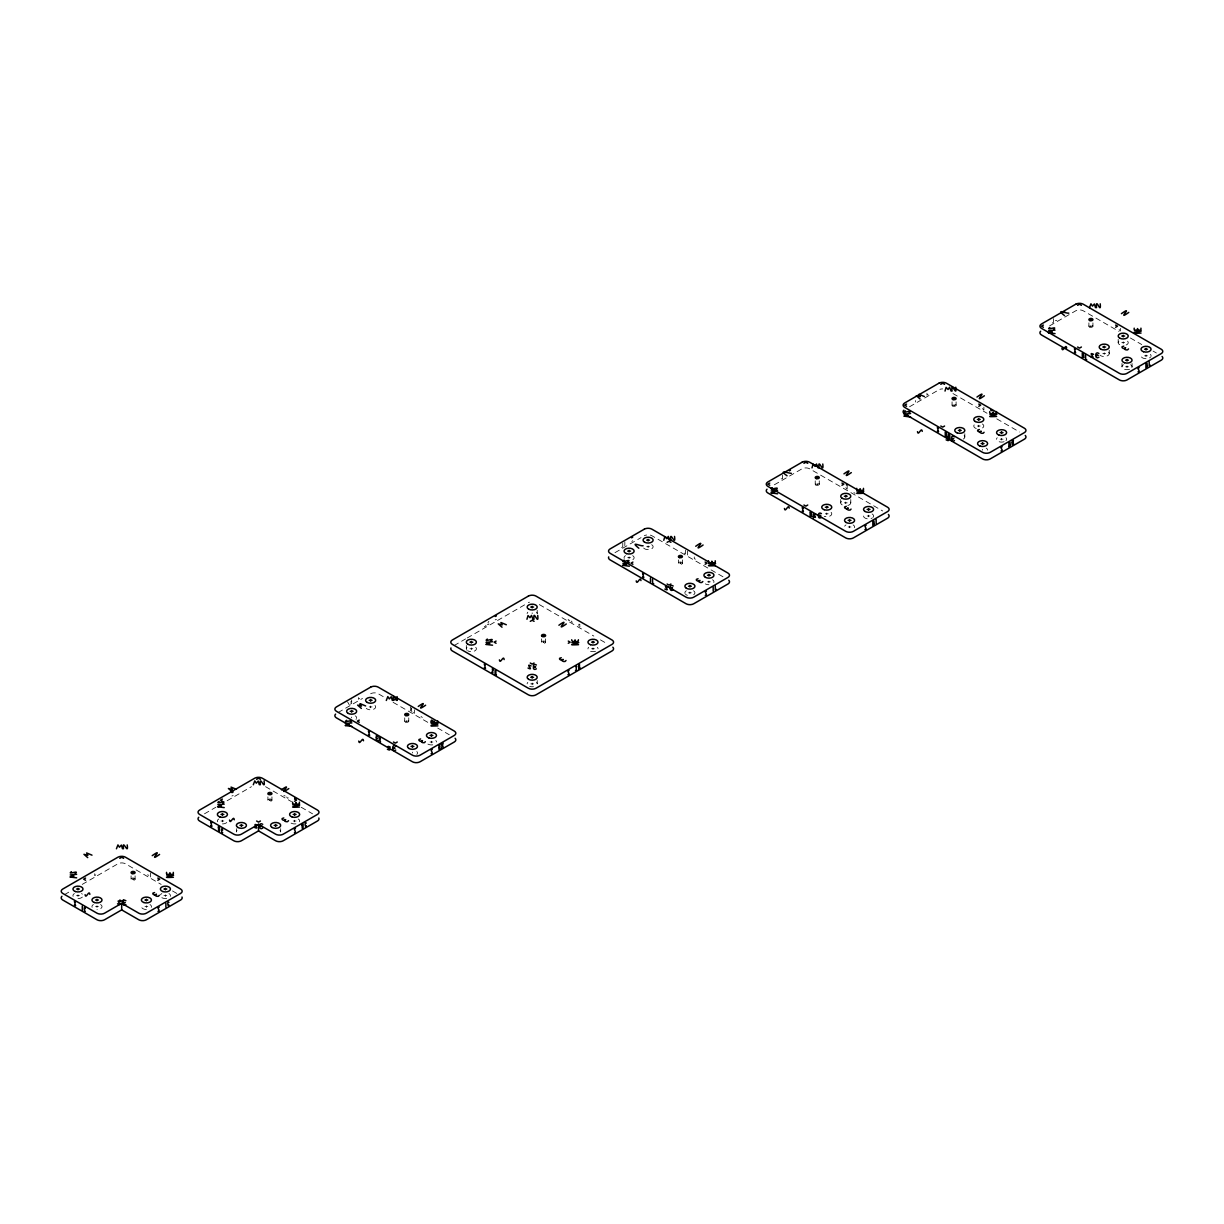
<?xml version="1.0" encoding="UTF-8"?>
<svg xmlns="http://www.w3.org/2000/svg" width="1224" height="1224" viewBox="0 0 1224 1224"><rect width="100%" height="100%" fill="white"/><g stroke="black" fill="none" stroke-linecap="round" stroke-linejoin="round"><path stroke-width="0.75" stroke-dasharray="5 3.75" d="M488.896 623.796L488.391 624.485A1.821 1.056 -60 0 1 487.856 624.73L487.519 624.332M572.526 622.098L572.006 622.19A1.821 1.056 60 0 1 571.486 621.838L571.149 621.042M95.824 874.823L94.722 875.68L94.722 873.722M233.157 795.524L231.902 796.013M359.596 698.414L358.494 699.271L358.372 697.588M496.454 619.359L495.2 619.864M632.747 540.687L631.829 541.574M928.052 394.327L926.966 395.184L926.966 393.241M422.311 717.478L421.041 716.514M580.084 626.397L578.983 625.984L578.86 624.163M695.462 559.154L694.36 558.741L694.238 556.935M855.102 493.318L853.878 492.645M485.989 625.173L485.622 626.061A1.805 1.04 -60 0 1 484.888 626.489L484.245 626.826M569.619 620.124L569.236 620.583A1.805 1.04 60 0 1 568.502 620.155L568.135 619.268M288.221 797.803L287.854 798.247A1.805 1.04 60 0 1 287.12 797.819L286.737 796.946M148.823 875.298L147.553 874.839M285.146 795.998L283.876 795.539M488.866 621.318L487.917 622.863M410.162 710.869L411.861 707.9M350.492 702.086L351.671 701.413M350.385 704.137L351.671 703.402L351.671 699.455M621.624 547.526L622.756 546.868L622.756 542.921M338.069 712.552L362.503 698.445M454.012 645.614L465.579 638.928M467.231 637.979L526.733 603.631M614.984 552.667L641.055 537.627M1052.395 322.952L1053.527 322.295L1053.527 318.362M1056.832 320.397L1055.425 320.535M64.398 894.698L70.885 890.95M82.222 884.401L117.886 863.807A5.37 3.106 0 0 1 125.491 863.807L161.155 884.401M204.469 813.822L215.822 807.274M227.159 800.726L251.471 786.68M774.348 484.796L802.041 468.807A5.37 3.106 0 0 1 809.645 468.807L882.688 510.989M909.554 406.751L938.869 389.813A5.37 3.106 0 0 1 942.679 388.911M1049.641 325.859L1075.712 310.82A5.37 3.106 0 0 1 1083.301 310.82L1119.027 331.429M1090.232 326.181L1091.579 326.181M1121.796 342.643L1124.642 342.643M1102.793 353.614L1105.639 353.614M1144.593 355.802L1147.454 355.802M1125.59 366.772L1128.436 366.772M953.404 405.175L954.751 405.175M977.364 426.029L980.21 426.029M1000.161 439.187L1003.007 439.187M816.576 484.168L817.923 484.168M844.331 502.834L847.176 502.834M825.328 513.805L828.174 513.805M867.128 515.993L869.989 515.993M848.125 526.963L850.986 526.963M646.685 546.715L649.531 546.715M627.683 557.685L630.528 557.685M679.748 563.178L681.095 563.178M707.503 581.828L710.348 581.828M688.5 592.798L691.346 592.798M542.905 642.172L544.252 642.172M469.939 648.751L472.801 648.751M591.574 648.751L594.42 648.751M530.757 683.864L533.603 683.864M369.22 706.906L372.065 706.906M406.077 721.166L407.424 721.166M430.037 742.019L432.883 742.019M269.249 800.175L270.596 800.175M220.993 821.013L223.839 821.013M293.209 821.013L296.055 821.013M132.422 879.169L133.768 879.169M76.546 895.631L79.407 895.631M163.97 895.631L166.816 895.631M95.564 906.601L98.41 906.601M144.968 906.601L147.813 906.601M1130.379 337.992L1141.747 344.556M1153.115 351.12L1156.359 352.986M952.976 393.562L987.064 413.253M996.795 418.868L1019.531 431.996M684.338 553.141L685.471 553.799L685.471 549.851M722.971 576.764L651.902 535.745A5.37 3.106 0 0 0 644.314 535.745M539.294 604.579L593.824 636.067M600.433 639.877L607.043 643.702M413.1 712.582L414.385 713.317L414.385 709.369M383.204 696.609L378.247 693.748A5.37 3.106 0 0 0 370.642 693.748M393.118 702.331L427.819 722.359M437.733 728.096L449.3 734.767M265.562 786.68L291.496 801.659M301.226 807.274L312.564 813.822M172.492 890.95L178.979 894.698M1119.715 330.511L1119.134 329.501M579.579 624.194L580.054 625.097M347.555 701.826L349.238 704.81M410.269 706.982L411.952 711.909M781.157 478.875L782.564 478.737L782.564 474.79M982.474 408.602L983.882 410.086L983.882 406.138M845.784 487.688L847.176 489.172L847.176 485.224M1146.016 354.975L1146.016 356.628M1132.062 363.482L1132.062 366.772M1127.013 365.945L1127.013 367.598M1123.219 341.817L1123.219 343.454M1121.98 363.482L1121.98 366.772M1120.526 328.353L1120.526 330.985M1118.185 339.339L1118.185 342.643M1109.25 350.309L1109.25 353.614M1104.216 352.787L1104.216 354.425M1092.925 322.891L1092.925 326.181M1090.905 325.783L1090.905 326.563M1088.901 322.891L1088.901 326.181M1001.584 438.36L1001.584 440.013M982.581 449.346L982.581 450.157M978.787 425.202L978.787 426.839M964.818 433.709L964.818 436.999M956.097 401.885L956.097 405.175M954.077 404.792L954.077 405.557M952.058 401.885L952.058 405.175M915.46 400.569L915.46 402.007M868.566 515.166L868.566 516.819M850.787 499.53L850.787 502.834M849.548 526.136L849.548 527.789M845.753 502.008L845.753 503.645M840.72 499.53L840.72 502.834M826.751 512.978L826.751 514.615M819.269 480.879L819.269 484.168M817.25 483.786L817.25 484.566M815.23 480.879L815.23 484.168M708.926 581.002L708.926 582.655M689.923 591.972L689.923 593.625M687.551 551.06L687.551 555.008M682.426 559.888L682.426 563.178A2.02 1.163 0 0 1 679.412 564.188A2.02 1.163 0 0 1 679.412 562.168A2.02 1.163 0 0 1 682.426 563.178M680.422 562.78L680.422 563.56M678.402 559.888L678.402 563.178M648.108 545.889L648.108 547.541M629.105 556.859L629.105 558.511M624.837 541.727L624.837 545.674M592.997 647.94L592.997 649.577M545.598 638.882L545.598 642.172A2.02 1.163 0 0 1 542.584 643.181A2.02 1.163 0 0 1 542.584 641.162A2.02 1.163 0 0 1 545.598 642.172M543.578 641.789L543.578 642.554M541.574 638.882L541.574 642.172M537.214 610.348L537.214 613.652A5.034 2.907 0 0 0 536.54 612.184M537.214 680.575L537.214 683.864A5.034 2.907 0 0 0 536.54 682.411M532.18 612.826L532.18 613.652M532.18 683.038L532.18 684.69M471.362 647.94L471.362 649.577M466.329 645.461L466.329 648.751A5.034 2.907 0 0 1 467.002 647.297M431.46 741.193L431.46 742.846M412.457 752.163L412.457 752.99M408.77 717.876L408.77 721.166M406.751 720.783L406.751 721.563M404.731 717.876L404.731 721.166M370.642 706.08L370.642 707.732M351.64 717.065L351.64 717.876M294.632 820.202L294.632 821.839M280.663 828.694L280.663 831.983A5.034 2.907 0 0 0 279.99 830.53M271.942 796.885L271.942 800.175A2.02 1.163 0 0 1 268.913 801.184A2.02 1.163 0 0 1 268.913 799.165A2.02 1.163 0 0 1 271.942 800.175M269.923 799.777L269.923 800.557M267.903 796.885L267.903 800.175M236.37 828.694L236.37 831.983A5.034 2.907 0 0 1 237.058 830.53M222.416 820.202L222.416 821.839M165.393 894.805L165.393 896.458M150.629 873.049L150.629 876.996M146.39 905.775L146.39 907.428M135.099 875.879L135.099 879.169A2.02 1.163 0 0 1 132.085 880.178A2.02 1.163 0 0 1 132.085 878.159A2.02 1.163 0 0 1 135.099 879.169M133.095 878.786L133.095 879.551M131.075 875.879L131.075 879.169M96.987 905.775L96.987 907.428M77.984 894.805L77.984 896.458M872.115 513.942A5.034 2.907 0 0 1 872.926 517.446M872.115 518.058A5.034 2.907 0 0 1 871.075 518.517M867.25 518.808A5.034 2.907 0 0 1 865.001 513.942M831.111 512.351A5.034 2.907 0 0 1 830.316 515.855A5.034 2.907 0 0 1 824.226 516.314M853.113 524.912A5.034 2.907 0 0 1 854.429 527.712M844.682 526.213A5.034 2.907 0 0 1 845.998 524.912M850.619 502.069A5.034 2.907 0 0 1 847.054 505.634M842.189 504.885A5.034 2.907 0 0 1 841.393 501.381M1005.96 437.733A5.034 2.907 0 0 1 1005.96 440.64M1004.108 441.711A5.034 2.907 0 0 1 998.019 441.252A5.034 2.907 0 0 1 997.223 437.733M982.352 423.963A5.034 2.907 0 0 1 981.296 428.538M976.262 428.538A5.034 2.907 0 0 1 975.222 423.963M986.146 448.106A5.034 2.907 0 0 1 987.63 450.157M964.145 435.545A5.034 2.907 0 0 1 963.349 439.049M1127.579 341.175A5.034 2.907 0 0 1 1125.743 345.153M1119.654 344.694A5.034 2.907 0 0 1 1118.858 341.175M1130.578 364.721A5.034 2.907 0 0 1 1131.879 367.521M1129.538 369.296A5.034 2.907 0 0 1 1123.02 368.546A5.034 2.907 0 0 1 1123.448 364.721M1150.392 354.348A5.034 2.907 0 0 1 1150.897 356.551M1150.392 357.255A5.034 2.907 0 0 1 1149.581 357.867M1146.016 358.709A5.034 2.907 0 0 1 1141.655 354.348M1108.577 352.16A5.034 2.907 0 0 1 1106.726 356.123A5.034 2.907 0 0 1 1099.856 355.067M528.386 602.667A5.37 3.106 0 0 1 529.487 602.177M475.738 647.297A5.034 2.907 0 0 1 474.438 651.061A5.034 2.907 0 0 1 467.798 650.816M467.002 650.204A5.034 2.907 0 0 1 466.497 649.516M533.48 686.679A5.034 2.907 0 0 1 529.655 686.389M527.146 683.864A5.034 2.907 0 0 1 527.819 682.411M527.146 613.652A5.034 2.907 0 0 1 527.819 612.184M595.522 651.275A5.034 2.907 0 0 1 589.433 650.816A5.034 2.907 0 0 1 588.637 647.297M597.358 647.297A5.034 2.907 0 0 1 598.031 648.751M149.955 904.536A5.034 2.907 0 0 1 151.256 907.351M146.39 909.509A5.034 2.907 0 0 1 142.03 905.148M82.345 897.085A5.034 2.907 0 0 1 77.984 898.538M73.103 896.381A5.034 2.907 0 0 1 74.419 893.566M81.534 893.566A5.034 2.907 0 0 1 82.345 894.178M100.552 904.536A5.034 2.907 0 0 1 101.638 907.718A5.034 2.907 0 0 1 96.987 909.509M92.121 907.351A5.034 2.907 0 0 1 93.422 904.536M166.709 898.431A5.034 2.907 0 0 1 160.528 896.381M160.528 894.882A5.034 2.907 0 0 1 161.828 893.566M168.958 893.566A5.034 2.907 0 0 1 170.258 896.381M693.488 590.748A5.034 2.907 0 0 1 692.432 595.323M687.398 595.323A5.034 2.907 0 0 1 685.547 594.252M685.058 593.548A5.034 2.907 0 0 1 686.358 590.748M632.67 555.635A5.034 2.907 0 0 1 632.67 559.75M624.24 558.435A5.034 2.907 0 0 1 625.541 555.635M651.673 544.665A5.034 2.907 0 0 1 650.633 549.239A5.034 2.907 0 0 1 643.243 547.465M712.49 579.763A5.034 2.907 0 0 1 713.791 582.578M708.926 584.735A5.034 2.907 0 0 1 705.361 583.879M432.761 744.835A5.034 2.907 0 0 1 427.099 743.473M435.821 740.566A5.034 2.907 0 0 1 436.494 742.019M375.003 705.452A5.034 2.907 0 0 1 373.167 709.43A5.034 2.907 0 0 1 366.282 708.359M416.818 751.536A5.034 2.907 0 0 1 416.818 754.443M356.505 718.641A5.034 2.907 0 0 1 356 719.329M355.205 715.826A5.034 2.907 0 0 1 356.674 717.876M226.777 822.467A5.034 2.907 0 0 1 222.416 823.92M217.551 821.778A5.034 2.907 0 0 1 218.851 818.963M295.933 823.829A5.034 2.907 0 0 1 291.067 823.079M298.197 818.963A5.034 2.907 0 0 1 299.498 821.778M815.827 484.995A2.02 1.163 0 0 0 819.193 484.474A2.02 1.163 0 0 0 816.729 483.052A2.02 1.163 0 0 0 815.827 484.995M952.654 406.001A2.02 1.163 0 0 0 956.021 405.481A2.02 1.163 0 0 0 953.557 404.058A2.02 1.163 0 0 0 952.654 406.001M1089.482 327.007A2.02 1.163 0 0 0 1092.864 326.487A2.02 1.163 0 0 0 1090.385 325.048A2.02 1.163 0 0 0 1089.482 327.007M405.328 721.992A2.02 1.163 0 0 0 408.694 721.471A2.02 1.163 0 0 0 406.23 720.049A2.02 1.163 0 0 0 405.328 721.992"/><path stroke-width="1.5" d="M168.943 905.026C168.055 908.269 166.816 900.114 168.989 902.363M306.291 825.726C305.388 828.969 304.149 820.814 306.337 823.064M85.343 911.329C84.104 913.089 83.569 904.138 85.389 908.713M222.676 832.611C221.666 834.691 220.748 825.404 222.722 830.01M116.433 848.783L117.948 844.912L119.447 847.222L121.375 845.034L122.477 848.783M253.292 784.768L254.791 780.897L256.306 783.207L258.233 781.019L259.335 784.768M386.294 700.48L387.809 696.609L389.324 698.919L391.252 696.731L392.338 700.48M526.947 619.283L528.049 615.519L529.977 617.707L531.491 615.397L533.006 619.283M663.76 540.289L664.861 536.54L666.789 538.728L668.289 536.418L669.803 540.289M812.002 467.874L813.088 464.126L815.016 466.313L816.53 464.003L818.045 467.874M945.02 391.068L946.121 387.32L948.049 389.507L949.564 387.197L951.079 391.068M1089.452 307.683L1090.966 303.812L1092.481 306.122L1094.409 303.935L1095.511 307.683M441.466 748.124L443.149 743.182M378.752 741.01L380.435 738.041M579.472 668.426L579.472 664.448A1.729 0.995 -60 0 0 578.738 664.877L578.738 668.855A1.805 1.04 -60 0 0 579.472 668.426L580.13 668.013M85.099 894.668C85.726 899.839 89.214 889.236 89.842 894.392M229.531 820.065C230.158 825.221 233.646 814.618 234.289 819.789M358.754 741.056C359.382 746.227 362.87 735.624 363.513 740.78M499.407 659.858C500.05 665.014 503.523 654.412 504.166 659.583M636.22 580.865C636.847 586.036 640.336 575.433 640.963 580.589M784.446 508.45C785.089 513.621 788.577 503.018 789.205 508.174M917.48 431.644C918.122 436.815 921.596 426.212 922.238 431.368M1061.912 348.259C1062.554 353.43 1066.027 342.827 1066.67 347.983M919.086 396.025L920.142 395.367M495.292 616.498L496.439 615.84M631.584 537.826L632.716 537.168M231.994 792.662L233.141 791.989M789.312 470.888L790.459 470.23M1063.58 312.548L1064.712 311.89M85.573 878.067L83.676 879.169L85.573 880.27M119.784 858.33L121.681 857.228L123.593 858.33M222.416 799.073L220.504 800.175L222.416 801.261M256.612 779.321L258.524 778.219L260.421 779.321M359.244 720.079L357.347 721.166L359.244 722.267M393.455 700.327L395.352 699.225L397.249 700.327M496.072 641.07L494.175 642.172L496.072 643.273M530.283 621.333L532.18 620.231L534.077 621.333M632.9 562.076L631.003 563.178L632.9 564.264M667.111 542.324L669.008 541.237L670.92 542.324M769.743 483.082L767.831 484.168L769.743 485.27M803.939 463.33L805.851 462.228L807.748 463.33M906.571 404.073L904.674 405.175L906.571 406.276M940.782 384.336L942.679 383.234L944.576 384.336M1043.399 325.079L1041.502 326.181L1043.399 327.282M1077.61 305.327L1079.507 304.24L1081.404 305.327M152.22 855.653C165.852 846.09 145.993 863.976 159.579 854.413M418.256 706.447C431.858 697.053 412.029 714.602 425.631 705.208M558.909 625.235C572.587 615.672 552.605 633.573 566.284 623.995M695.722 546.256C709.354 536.693 689.51 554.564 703.096 545.017M281.443 789.817C295.045 780.422 275.216 797.971 288.818 788.577M843.963 473.841C857.489 464.386 837.736 482.072 851.323 472.602M976.981 397.035C990.522 387.488 970.816 405.358 984.356 395.796M1121.429 313.65C1134.954 304.103 1115.248 321.958 1128.788 312.411M123.593 900.023L121.681 901.109L119.784 900.023M157.789 880.27L159.701 879.169L157.789 878.067M260.421 821.013L258.524 822.115L256.612 821.013M294.632 801.261L296.529 800.175L294.632 799.073M397.249 742.019L395.352 743.121L393.455 742.019M431.46 722.267L433.357 721.166L431.46 720.079M534.077 663.026L532.18 664.112L530.283 663.026M568.288 643.273L570.185 642.172L568.288 641.07M670.92 584.016L669.008 585.118L667.111 584.016M705.116 564.264L707.028 563.178L705.116 562.076M807.748 505.022L805.851 506.124L803.939 505.022M841.959 485.27L843.856 484.168L841.959 483.082M944.576 426.029L942.679 427.115L940.782 426.029M978.787 406.276L980.684 405.175L978.787 404.073M1081.404 347.019L1079.507 348.121L1077.61 347.019M1115.615 327.282L1117.512 326.181L1115.615 325.079M121.681 903.312L104.591 913.181A5.37 3.106 0 0 1 96.987 913.181L62.776 893.428A5.37 3.106 0 0 1 62.776 889.037L117.886 857.228A5.37 3.106 0 0 1 125.491 857.228L180.601 889.037A5.37 3.106 0 0 1 180.601 893.428L146.39 913.181A5.37 3.106 0 0 1 138.786 913.181L121.681 903.312L121.681 909.891L104.591 919.76A5.37 3.106 0 0 1 96.987 919.76L62.776 900.023A5.37 3.106 0 0 1 61.919 896.274M258.524 824.303L241.419 834.187A5.37 3.106 0 0 1 233.815 834.187L199.604 814.434A5.37 3.106 0 0 1 199.604 810.043L254.714 778.219A5.37 3.106 0 0 1 262.318 778.219L317.429 810.043A5.37 3.106 0 0 1 317.429 814.434L283.218 834.187A5.37 3.106 0 0 1 275.63 834.187L258.524 824.303L258.524 830.897L241.419 840.766A5.37 3.106 0 0 1 233.815 840.766L199.604 821.013A5.37 3.106 0 0 1 198.747 817.265M154.576 892.556C150.001 893.107 155.219 896.534 156.488 894.193C152.434 895.081 158.615 897.926 159.334 895.295M283.815 817.938C279.225 818.504 284.473 821.931 285.712 819.59C281.658 820.371 287.732 823.354 288.558 820.677M420.628 738.944C416.053 739.541 421.255 742.922 422.525 740.596C418.501 741.361 424.514 744.376 425.371 741.698M561.281 657.747C556.721 658.175 561.785 661.756 563.178 659.384C559.139 660.272 565.32 663.133 566.024 660.486M698.093 578.753C693.488 579.334 698.736 582.731 699.99 580.406C695.982 581.155 701.949 584.2 702.836 581.507M846.319 506.338C841.745 506.904 846.962 510.332 848.217 507.991C844.223 508.924 850.359 511.693 851.078 509.092M979.353 429.532C974.778 430.022 979.889 433.541 981.25 431.185C977.211 432.072 983.392 434.918 984.096 432.286M1123.785 346.147C1119.21 346.637 1124.321 350.156 1125.682 347.8C1121.582 348.58 1127.732 351.563 1128.543 348.901M159.151 907.137L158.003 907.795C157.605 908.514 160.788 911.283 157.972 911.344M295.458 828.434L294.311 829.092C294.219 830.056 296.759 832.335 294.403 832.779M432.286 749.471L431.139 750.128C430.741 750.847 433.923 753.617 431.108 753.678M440.212 744.896L439.034 745.569L439.034 749.516L440.303 748.782M569.068 670.461L567.936 671.119C567.538 671.838 570.721 674.608 567.905 674.669M706.447 591.146L705.315 591.804C704.917 592.523 708.099 595.308 705.284 595.369M439.034 747.527L440.212 746.839M716.407 589.356L715.275 590.014L715.275 586.067M866.087 525.326L864.94 525.983C864.557 526.687 867.74 529.472 864.909 529.533M1002.165 446.76L1001.018 447.418C1000.513 448.229 1003.955 450.753 1000.987 450.968M1012.217 442.858L1013.411 440.472L1012.217 440.946L1012.217 444.893M1139.161 367.659L1138.014 368.317C1137.631 369.036 1140.814 371.821 1137.983 371.867M1150.346 365.165L1149.198 365.808L1149.198 361.86M1013.013 442.384L1013.579 444.113M495.858 674.761L495.858 670.783A1.729 0.995 60 0 0 495.123 670.354L495.123 674.332A1.805 1.04 60 0 0 495.858 674.761L496.5 675.097M1049.84 327.481C1044.623 331.199 1058.745 325.492 1053.527 329.225M905.408 410.866C900.191 414.584 914.313 408.877 909.095 412.61M772.375 487.672C767.157 491.39 781.279 485.683 776.062 489.416M624.133 560.087C618.916 563.805 633.053 558.098 627.836 561.831M487.336 639.066C482.118 642.784 496.24 637.092 491.023 640.81M346.667 720.278C341.45 723.996 355.587 718.289 350.37 722.022M219.035 801.46C213.817 805.178 227.955 799.471 222.737 803.204M71.451 871.687C66.234 875.405 80.371 869.698 75.154 873.431M1055.042 330.113L1048.647 330.725L1052.319 331.872L1048.325 332.744L1055.042 333.617M910.61 413.513L904.108 414.14L907.887 415.257L903.893 416.129L910.61 417.002M777.577 490.319L771.181 490.916L774.869 492.063L770.875 492.859L777.577 493.808M629.335 562.734L622.939 563.331L626.627 564.478L622.649 565.274L629.335 566.222M492.538 641.713L486.035 642.355L489.814 643.457L485.836 644.405L492.538 645.201M351.885 722.925L345.474 723.522L349.161 724.669L345.168 725.541L351.885 726.413M224.237 804.107L217.841 804.704L221.529 805.851L217.551 806.784L224.237 807.595M76.653 874.319L70.258 874.931L73.945 876.078L69.967 877.011L76.653 877.822M1090.232 319.602L1091.579 319.602M1134.342 330.939C1155.135 329.822 1120.281 334.183 1141.059 333.066M1121.796 336.049L1124.642 336.049M1102.793 347.019L1105.639 347.019M1144.593 349.223L1147.454 349.223M1098.892 353.384C1095.419 351.058 1094.531 356.995 1098.219 355.327C1094.608 353.583 1095.327 359.596 1098.892 357.27M1125.59 360.193L1128.436 360.193M953.404 398.596L954.751 398.596M989.91 414.324C1010.703 413.222 975.865 417.552 996.627 416.451M977.364 419.434L980.21 419.434M958.361 430.42L961.207 430.42M1000.161 432.608L1003.007 432.608M954.46 436.769C950.956 434.443 950.115 440.395 953.787 438.712C950.13 436.968 950.926 442.996 954.46 440.655M981.158 443.578L984.004 443.578M816.576 477.589L817.923 477.589M856.876 491.13C877.669 490.028 842.877 494.343 863.593 493.257M844.331 496.24L847.176 496.24M825.328 507.21L828.174 507.21M867.128 509.413L869.989 509.413M821.426 513.575C818.076 511.188 817.066 517.278 820.769 515.518C817.173 513.912 817.938 519.863 821.426 517.461M848.125 520.384L850.986 520.384M646.685 540.136L649.531 540.136M627.683 551.106L630.528 551.106M679.748 556.599L681.095 556.599M708.635 563.545C729.428 562.474 694.727 566.758 715.351 565.672M707.503 575.249L710.348 575.249M673.2 585.99C669.727 583.527 668.87 589.739 672.527 587.933C668.885 586.235 669.727 592.324 673.2 589.876M688.5 586.219L691.346 586.219M530.757 607.058L533.603 607.058M542.905 635.593L544.252 635.593M469.939 642.172L472.801 642.172M591.574 642.172L594.42 642.172M571.837 642.524C592.554 641.422 557.838 645.752 578.554 644.666M536.387 664.984C532.976 662.658 532.042 668.641 535.714 666.927C532.073 665.106 532.899 671.349 536.387 668.855M530.757 677.285L533.603 677.285M369.22 700.327L372.065 700.327M350.217 711.297L353.063 711.297M406.077 714.587L407.424 714.587M431.169 723.736C451.886 722.665 417.047 726.903 437.901 725.863M430.037 735.44L432.883 735.44M395.734 746.181C392.384 743.871 391.374 749.868 395.061 748.124C391.42 746.411 392.261 752.531 395.734 750.067M411.034 746.411L413.88 746.411M269.249 793.58L270.596 793.58M292.796 804.918C313.558 803.847 278.766 808.115 299.513 807.044M220.993 814.434L223.839 814.434M293.209 814.434L296.055 814.434M262.732 824.272C259.258 821.947 258.356 827.837 262.058 826.2C258.463 824.395 259.197 830.622 262.732 828.143M239.996 825.404L242.842 825.404M274.191 825.404L277.052 825.404M132.422 872.59L133.768 872.59M166.709 875.145C187.394 874.074 152.633 878.327 173.425 877.271M76.546 889.037L79.407 889.037M163.97 889.037L166.816 889.037M95.564 900.023L98.41 900.023M144.968 900.023L147.813 900.023M125.888 900.696C122.477 898.294 121.543 904.383 125.215 902.639C121.574 900.91 122.415 907.03 125.888 904.582M948.569 435.943L949.992 436.004L948.569 434.03L948.569 437.993M1068.812 313.145C1066.043 313.696 1055.103 308.142 1064.528 315.608M924.38 396.53L918.995 394.327L920.31 396.668L916.348 395.704L920.096 399.009M791.347 473.336C788.791 473.382 777.531 469.006 787.063 475.799M643.105 545.751C640.657 546.47 629.32 540.549 638.836 548.23M506.308 624.745L500.922 622.526L502.238 624.867L498.275 623.903L502.024 627.208M365.639 705.942L360.392 703.754L359.688 704.075L361.493 706.11L357.622 705.116L361.371 708.421M236.431 789.327L231.061 787.109L232.376 789.449L228.414 788.486L232.162 791.79M91.999 855.163L86.629 852.944L87.853 855.331L83.966 854.321L87.73 857.626M1075.559 349.345L1074.412 348.687L1075.605 352.925L1074.381 352.206M1086.728 359.749L1085.596 359.106L1085.596 355.159M990.629 410.04L991.761 410.698M938.517 428.216L937.37 427.558L938.563 431.812L937.339 431.093M846.365 484.75L847.176 485.224M803.372 508.205L802.225 507.547L803.418 511.785L802.194 511.066M643.732 574.025L642.6 573.368L643.778 577.621L642.569 576.887M653.692 583.741L652.56 583.083L652.56 579.136M485.454 664.785L484.306 664.127L485.5 668.365L484.276 667.646M369.572 731.768L368.424 731.111L369.617 735.349L368.393 734.63M377.497 736.343L376.319 735.67L376.319 739.617L377.589 740.352M376.319 737.613L377.497 738.302M294.709 798.232L295.856 798.889M258.524 830.897L275.63 840.766A5.37 3.106 0 0 0 283.218 840.766L317.429 821.013A5.37 3.106 0 0 0 318.821 818.014M211.844 822.819L210.712 822.146L211.89 826.399L210.681 825.68M121.681 909.891L138.786 919.76A5.37 3.106 0 0 0 146.39 919.76L180.601 900.023A5.37 3.106 0 0 0 181.994 897.024M75.536 902.119L74.404 901.461L75.582 905.699L74.373 904.98M949.365 436.387L949.931 438.773M575.464 670.37L575.968 670.477A1.821 1.056 -60 0 0 576.504 670.109L575.968 666.437A1.821 1.056 -60 0 1 576.504 666.177L576.841 666.774M441.558 744.115L443.256 747.084M491.849 672.068L492.354 672.756A1.821 1.056 60 0 0 492.874 673.016L492.354 668.717A1.821 1.056 60 0 1 492.874 669.084L493.226 670.063M378.843 737.123L380.542 742.05M1093.568 354.333C1086.836 351.15 1097.255 359.657 1090.538 356.475M949.136 437.733C942.404 434.535 952.823 443.042 946.106 439.86M816.102 514.539C809.385 511.341 819.789 519.848 813.073 516.666M667.86 586.954C661.144 583.756 671.563 592.263 664.846 589.081M531.063 665.933C524.331 662.75 534.75 671.257 528.034 668.059M390.395 747.145C383.678 743.947 394.097 752.454 387.381 749.272M257.392 825.221C250.675 822.023 261.095 830.545 254.363 827.347M120.564 901.644C113.832 898.462 124.251 906.969 117.535 903.786M1146.016 348.396L1146.016 350.049M1140.921 328.154C1142.374 330.771 1136.545 330.939 1137.555 328.552C1138.504 330.97 1132.781 330.709 1134.204 328.154M1127.013 359.366L1127.013 361.019M1123.219 335.223L1123.219 336.875M1104.216 346.208L1104.216 347.846M1100.223 303.812C1101.355 315.624 1095.48 295.764 1096.536 307.683M1090.905 319.204L1090.905 319.984M1001.584 431.781L1001.584 433.434M996.489 411.555C997.912 414.125 992.205 414.339 993.123 411.937C994.301 414.324 988.304 414.171 989.772 411.555M982.581 442.751L982.581 444.404M978.787 418.623L978.787 420.26M959.784 429.593L959.784 431.231M955.791 387.197C957.245 398.917 950.574 379.211 952.104 391.068M954.077 398.213L954.077 398.978M876.139 519.527L876.139 523.474M868.566 508.587L868.566 510.24M863.456 488.345C864.863 490.885 859.156 491.191 860.089 488.743C861.145 491.191 855.301 490.885 856.739 488.345M849.548 519.557L849.548 521.21M845.753 495.429L845.753 497.066M826.751 506.399L826.751 508.037M822.773 464.003C824.135 475.769 817.571 456.047 819.07 467.874M817.25 477.207L817.25 477.987M813.424 514.004L813.424 517.951M715.229 560.76C716.667 563.331 710.899 563.606 711.863 561.158C712.827 563.621 706.906 563.254 708.497 560.76M713.194 587.26L713.194 591.207M708.926 574.423L708.926 576.06M689.923 585.393L689.923 587.046M680.422 556.201L680.422 556.981M674.531 536.418C676.076 548.061 669.253 528.615 670.844 540.289M650.48 577.927L650.48 581.874M648.108 539.31L648.108 540.962M629.105 550.28L629.105 551.932M592.997 641.345L592.997 642.998M578.417 639.754C579.625 642.478 570.705 642.294 571.7 639.754M543.578 635.195L543.578 635.975M537.718 615.397C539.05 627.239 532.7 607.441 534.031 619.283M532.18 606.247L532.18 607.884M532.18 676.459L532.18 678.111M471.362 641.345L471.362 642.998M437.764 720.967C439.141 723.629 433.311 723.675 434.398 721.349C435.484 723.736 429.639 723.598 431.047 720.967M431.46 734.614L431.46 736.251M412.457 745.584L412.457 747.237M406.751 714.204L406.751 714.969M397.066 696.609C398.672 708.268 391.986 688.699 393.378 700.48M370.642 699.501L370.642 701.153M351.64 710.471L351.64 712.123M299.375 802.148C300.798 804.688 295.045 804.979 296.009 802.531C297.034 804.964 291.236 804.658 292.658 802.148M294.632 813.608L294.632 815.261M275.63 824.578L275.63 826.231M269.923 793.198L269.923 793.978M264.063 780.897C265.593 792.616 259.014 773.078 260.36 784.768M241.419 824.578L241.419 826.231M222.416 813.608L222.416 815.261M173.288 872.36C174.695 874.915 169.034 875.175 169.937 872.758C170.84 875.175 165.163 874.915 166.571 872.36M165.883 903.251L165.883 907.198M165.393 888.226L165.393 889.863M146.39 899.196L146.39 900.833M133.095 872.192L133.095 872.972M127.204 844.912C128.811 856.479 121.895 837.124 123.502 848.783M96.987 899.196L96.987 900.833M82.283 906.02L82.283 909.967M77.984 888.226L77.984 889.863M766.989 489.202A5.37 3.106 0 0 0 767.831 492.951L845.753 537.933A5.37 3.106 0 0 0 853.357 537.933L887.568 518.196A5.37 3.106 0 0 0 888.41 514.447M903.817 410.208A5.37 3.106 0 0 0 904.674 413.957L982.581 458.939A5.37 3.106 0 0 0 990.185 458.939L1024.396 439.187A5.37 3.106 0 0 0 1025.253 435.438M1040.645 331.214A5.37 3.106 0 0 0 1041.502 334.963L1119.409 379.945A5.37 3.106 0 0 0 1127.013 379.945L1161.224 360.193A5.37 3.106 0 0 0 1162.081 356.444M612.857 647.205A5.37 3.106 0 0 1 612 650.954L535.99 694.834A5.37 3.106 0 0 1 528.386 694.834L452.36 650.954A5.37 3.106 0 0 1 450.968 647.955M608.711 556.889A5.37 3.106 0 0 0 610.103 559.888L686.113 603.769A5.37 3.106 0 0 0 693.717 603.769L727.928 584.016A5.37 3.106 0 0 0 728.785 580.268M455.114 738.271A5.37 3.106 0 0 1 454.257 742.019L420.062 761.772A5.37 3.106 0 0 1 412.457 761.772L336.432 717.876A5.37 3.106 0 0 1 335.59 714.128M575.051 640.137L575.051 641.208L575.051 640.137M301.991 825.037L302.313 828.449A1.805 1.04 -60 0 0 303.047 828.021L303.047 824.027A1.729 0.995 -60 0 0 302.313 824.456L301.991 825.037M874.242 523.887L872.834 525.371L872.834 521.424L873.875 520.873L874.242 523.887M1010.305 445.322L1008.913 446.821L1008.913 442.874L1009.953 442.308L1010.305 445.322M1147.316 366.236L1145.909 367.72L1145.909 363.773L1146.949 363.222L1147.316 366.236M218.377 826.965L218.698 830.744A1.805 1.04 60 0 0 219.433 831.157L219.433 827.179A1.729 0.995 60 0 0 218.698 826.751L218.377 826.965M811.527 516.176L810.12 516.054L810.12 512.106L811.481 513.3L811.527 516.176M946.657 436.203L945.265 436.065L945.265 432.118L946.611 433.327L946.657 436.203M1083.699 357.332L1082.307 357.194L1082.307 353.246L1083.653 354.44L1083.699 357.332M370.642 687.154L336.432 706.906A5.37 3.106 0 0 0 336.432 711.297L412.457 755.193A5.37 3.106 0 0 0 420.062 755.193L454.257 735.44A5.37 3.106 0 0 0 454.257 731.049L378.247 687.154A5.37 3.106 0 0 0 370.642 687.154M528.386 596.088L452.36 639.984A5.37 3.106 0 0 0 452.36 644.375L528.386 688.255A5.37 3.106 0 0 0 535.99 688.255L612 644.375A5.37 3.106 0 0 0 612 639.984L535.99 596.088A5.37 3.106 0 0 0 528.386 596.088M644.314 529.166L610.103 548.918A5.37 3.106 0 0 0 610.103 553.294L686.113 597.19A5.37 3.106 0 0 0 693.717 597.19L727.928 577.437A5.37 3.106 0 0 0 727.928 573.046L651.902 529.166A5.37 3.106 0 0 0 644.314 529.166M802.041 462.228L767.831 481.981A5.37 3.106 0 0 0 767.831 486.372L845.753 531.354A5.37 3.106 0 0 0 853.357 531.354L887.568 511.601A5.37 3.106 0 0 0 887.568 507.21L809.645 462.228A5.37 3.106 0 0 0 802.041 462.228M938.869 383.234L904.674 402.987A5.37 3.106 0 0 0 904.674 407.378L982.581 452.36A5.37 3.106 0 0 0 990.185 452.36L1024.396 432.608A5.37 3.106 0 0 0 1024.396 428.216L946.473 383.234A5.37 3.106 0 0 0 938.869 383.234M1075.712 304.24L1041.502 323.978A5.37 3.106 0 0 0 1041.502 328.369L1119.409 373.351A5.37 3.106 0 0 0 1127.013 373.351L1161.224 353.614A5.37 3.106 0 0 0 1161.224 349.223L1083.301 304.24A5.37 3.106 0 0 0 1075.712 304.24M816.24 478.599A2.02 1.163 0 0 0 819.269 477.589A2.02 1.163 0 0 0 816.24 476.58A2.02 1.163 0 0 0 816.24 478.599M865.001 511.464A5.034 2.907 0 0 0 873.431 510.163A5.034 2.907 0 0 0 867.25 506.598A5.034 2.907 0 0 0 865.001 511.464M824.226 509.735A5.034 2.907 0 0 0 831.784 507.21A5.034 2.907 0 0 0 824.226 504.701A5.034 2.907 0 0 0 824.226 509.735M845.998 522.434A5.034 2.907 0 0 0 854.429 521.133A5.034 2.907 0 0 0 848.247 517.568A5.034 2.907 0 0 0 845.998 522.434M842.189 498.306A5.034 2.907 0 0 0 850.619 497.005A5.034 2.907 0 0 0 844.453 493.44A5.034 2.907 0 0 0 842.189 498.306M953.068 399.605A2.02 1.163 0 0 0 956.097 398.596A2.02 1.163 0 0 0 953.068 397.586A2.02 1.163 0 0 0 953.068 399.605M999.075 435.132A5.034 2.907 0 0 0 1006.633 432.608A5.034 2.907 0 0 0 999.075 430.083A5.034 2.907 0 0 0 999.075 435.132M975.222 421.5A5.034 2.907 0 0 0 983.652 420.199A5.034 2.907 0 0 0 977.486 416.634A5.034 2.907 0 0 0 975.222 421.5M980.072 446.102A5.034 2.907 0 0 0 987.63 443.578A5.034 2.907 0 0 0 980.072 441.053A5.034 2.907 0 0 0 980.072 446.102M957.26 432.929A5.034 2.907 0 0 0 964.818 430.42A5.034 2.907 0 0 0 957.26 427.895A5.034 2.907 0 0 0 957.26 432.929M1089.896 320.596A2.02 1.163 0 0 0 1092.925 319.602A2.02 1.163 0 0 0 1089.896 318.592A2.02 1.163 0 0 0 1089.896 320.596M1119.654 338.115A5.034 2.907 0 0 0 1128.084 336.799A5.034 2.907 0 0 0 1121.918 333.249A5.034 2.907 0 0 0 1119.654 338.115M1124.504 362.717A5.034 2.907 0 0 0 1132.062 360.193A5.034 2.907 0 0 0 1124.504 357.668A5.034 2.907 0 0 0 1124.504 362.717M1143.507 351.732A5.034 2.907 0 0 0 1151.065 349.223A5.034 2.907 0 0 0 1143.507 346.698A5.034 2.907 0 0 0 1143.507 351.732M1100.651 349.085A5.034 2.907 0 0 0 1109.082 347.784A5.034 2.907 0 0 0 1102.916 344.219A5.034 2.907 0 0 0 1100.651 349.085M542.156 636.419A2.02 1.163 0 0 0 545.537 635.899A2.02 1.163 0 0 0 543.058 634.46A2.02 1.163 0 0 0 542.156 636.419M467.798 644.237A5.034 2.907 0 0 0 476.228 642.921A5.034 2.907 0 0 0 470.062 639.356A5.034 2.907 0 0 0 467.798 644.237M528.615 679.335A5.034 2.907 0 0 0 537.045 678.035A5.034 2.907 0 0 0 530.879 674.47A5.034 2.907 0 0 0 528.615 679.335M528.615 609.124A5.034 2.907 0 0 0 537.045 607.823A5.034 2.907 0 0 0 530.879 604.258A5.034 2.907 0 0 0 528.615 609.124M590.473 644.696A5.034 2.907 0 0 0 598.031 642.172A5.034 2.907 0 0 0 590.473 639.647A5.034 2.907 0 0 0 590.473 644.696M132.085 873.599A2.02 1.163 0 0 0 135.099 872.59A2.02 1.163 0 0 0 132.085 871.58A2.02 1.163 0 0 0 132.085 873.599M143.881 902.532A5.034 2.907 0 0 0 151.439 900.023A5.034 2.907 0 0 0 143.881 897.498A5.034 2.907 0 0 0 143.881 902.532M75.46 891.562A5.034 2.907 0 0 0 83.018 889.037A5.034 2.907 0 0 0 75.46 886.528A5.034 2.907 0 0 0 75.46 891.562M94.462 902.532A5.034 2.907 0 0 0 102.02 900.023A5.034 2.907 0 0 0 94.462 897.498A5.034 2.907 0 0 0 94.462 902.532M162.884 891.562A5.034 2.907 0 0 0 170.442 889.037A5.034 2.907 0 0 0 162.884 886.528A5.034 2.907 0 0 0 162.884 891.562M679.412 557.593A2.02 1.163 0 0 0 682.426 556.599A2.02 1.163 0 0 0 679.412 555.589A2.02 1.163 0 0 0 679.412 557.593M686.358 588.27A5.034 2.907 0 0 0 694.788 586.969A5.034 2.907 0 0 0 688.607 583.404A5.034 2.907 0 0 0 686.358 588.27M626.581 553.631A5.034 2.907 0 0 0 634.139 551.106A5.034 2.907 0 0 0 626.581 548.582A5.034 2.907 0 0 0 626.581 553.631M644.543 542.186A5.034 2.907 0 0 0 652.973 540.886A5.034 2.907 0 0 0 646.808 537.321A5.034 2.907 0 0 0 644.543 542.186M705.361 577.3A5.034 2.907 0 0 0 713.791 575.999A5.034 2.907 0 0 0 707.625 572.434A5.034 2.907 0 0 0 705.361 577.3M405.741 715.596A2.02 1.163 0 0 0 408.77 714.587A2.02 1.163 0 0 0 405.741 713.577A2.02 1.163 0 0 0 405.741 715.596M428.936 737.95A5.034 2.907 0 0 0 436.494 735.44A5.034 2.907 0 0 0 428.936 732.916A5.034 2.907 0 0 0 428.936 737.95M367.078 702.377A5.034 2.907 0 0 0 375.508 701.077A5.034 2.907 0 0 0 369.342 697.512A5.034 2.907 0 0 0 367.078 702.377M408.892 748.461A5.034 2.907 0 0 0 417.323 747.16A5.034 2.907 0 0 0 411.157 743.595A5.034 2.907 0 0 0 408.892 748.461M348.075 713.347A5.034 2.907 0 0 0 356.505 712.047A5.034 2.907 0 0 0 350.339 708.482A5.034 2.907 0 0 0 348.075 713.347M268.5 794.407A2.02 1.163 0 0 0 271.866 793.886A2.02 1.163 0 0 0 269.402 792.464A2.02 1.163 0 0 0 268.5 794.407M237.854 827.47A5.034 2.907 0 0 0 246.284 826.154A5.034 2.907 0 0 0 240.118 822.589A5.034 2.907 0 0 0 237.854 827.47M272.065 827.47A5.034 2.907 0 0 0 280.495 826.154A5.034 2.907 0 0 0 274.314 822.589A5.034 2.907 0 0 0 272.065 827.47M219.892 816.959A5.034 2.907 0 0 0 227.45 814.434A5.034 2.907 0 0 0 219.892 811.91A5.034 2.907 0 0 0 219.892 816.959M292.108 816.959A5.034 2.907 0 0 0 299.666 814.434A5.034 2.907 0 0 0 292.108 811.91A5.034 2.907 0 0 0 292.108 816.959"/></g></svg>
